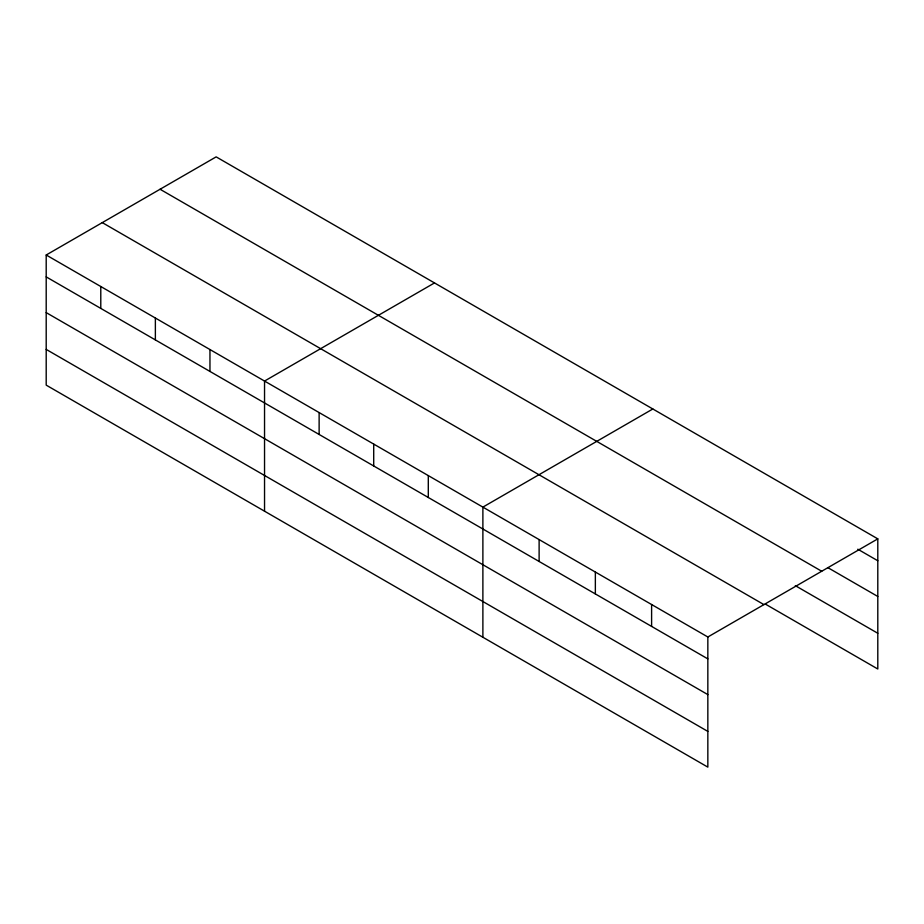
<?xml version="1.0" encoding="UTF-8"?>
<svg xmlns="http://www.w3.org/2000/svg" width="924" height="924" viewBox="0 0 924 924"><rect width="100%" height="100%" fill="white"/><g stroke="black" fill="none" stroke-linecap="round" stroke-linejoin="round"><path stroke-width="1.39" d="M46.2 255.001L707.842 636.994L707.842 767.128L46.2 385.135L46.2 255.001L216.158 156.872L877.8 538.865L877.8 668.999L765.326 604.065M434.499 282.929L264.541 381.058L264.541 511.191M652.841 408.986L482.882 507.114L482.882 637.248M707.842 636.994L877.8 538.865M857.807 549.214L877.8 560.753M827.812 567.613L877.8 596.477M160.071 189.258L821.713 571.251M795.31 585.654L877.8 633.275M102.287 222.615L763.929 604.608M46.2 276.888L707.842 658.881M46.2 312.612L707.842 694.605M46.2 349.411L707.842 731.404M651.605 604.527L651.605 626.414M595.356 572.06L595.356 593.947M539.119 539.581L539.119 561.469M428.297 475.606L428.297 497.493M373.712 444.086L373.712 465.973M319.127 412.578L319.127 434.465M209.956 349.549L209.956 371.436M155.371 318.029L155.371 339.917M100.785 286.509L100.785 308.408"/></g></svg>
